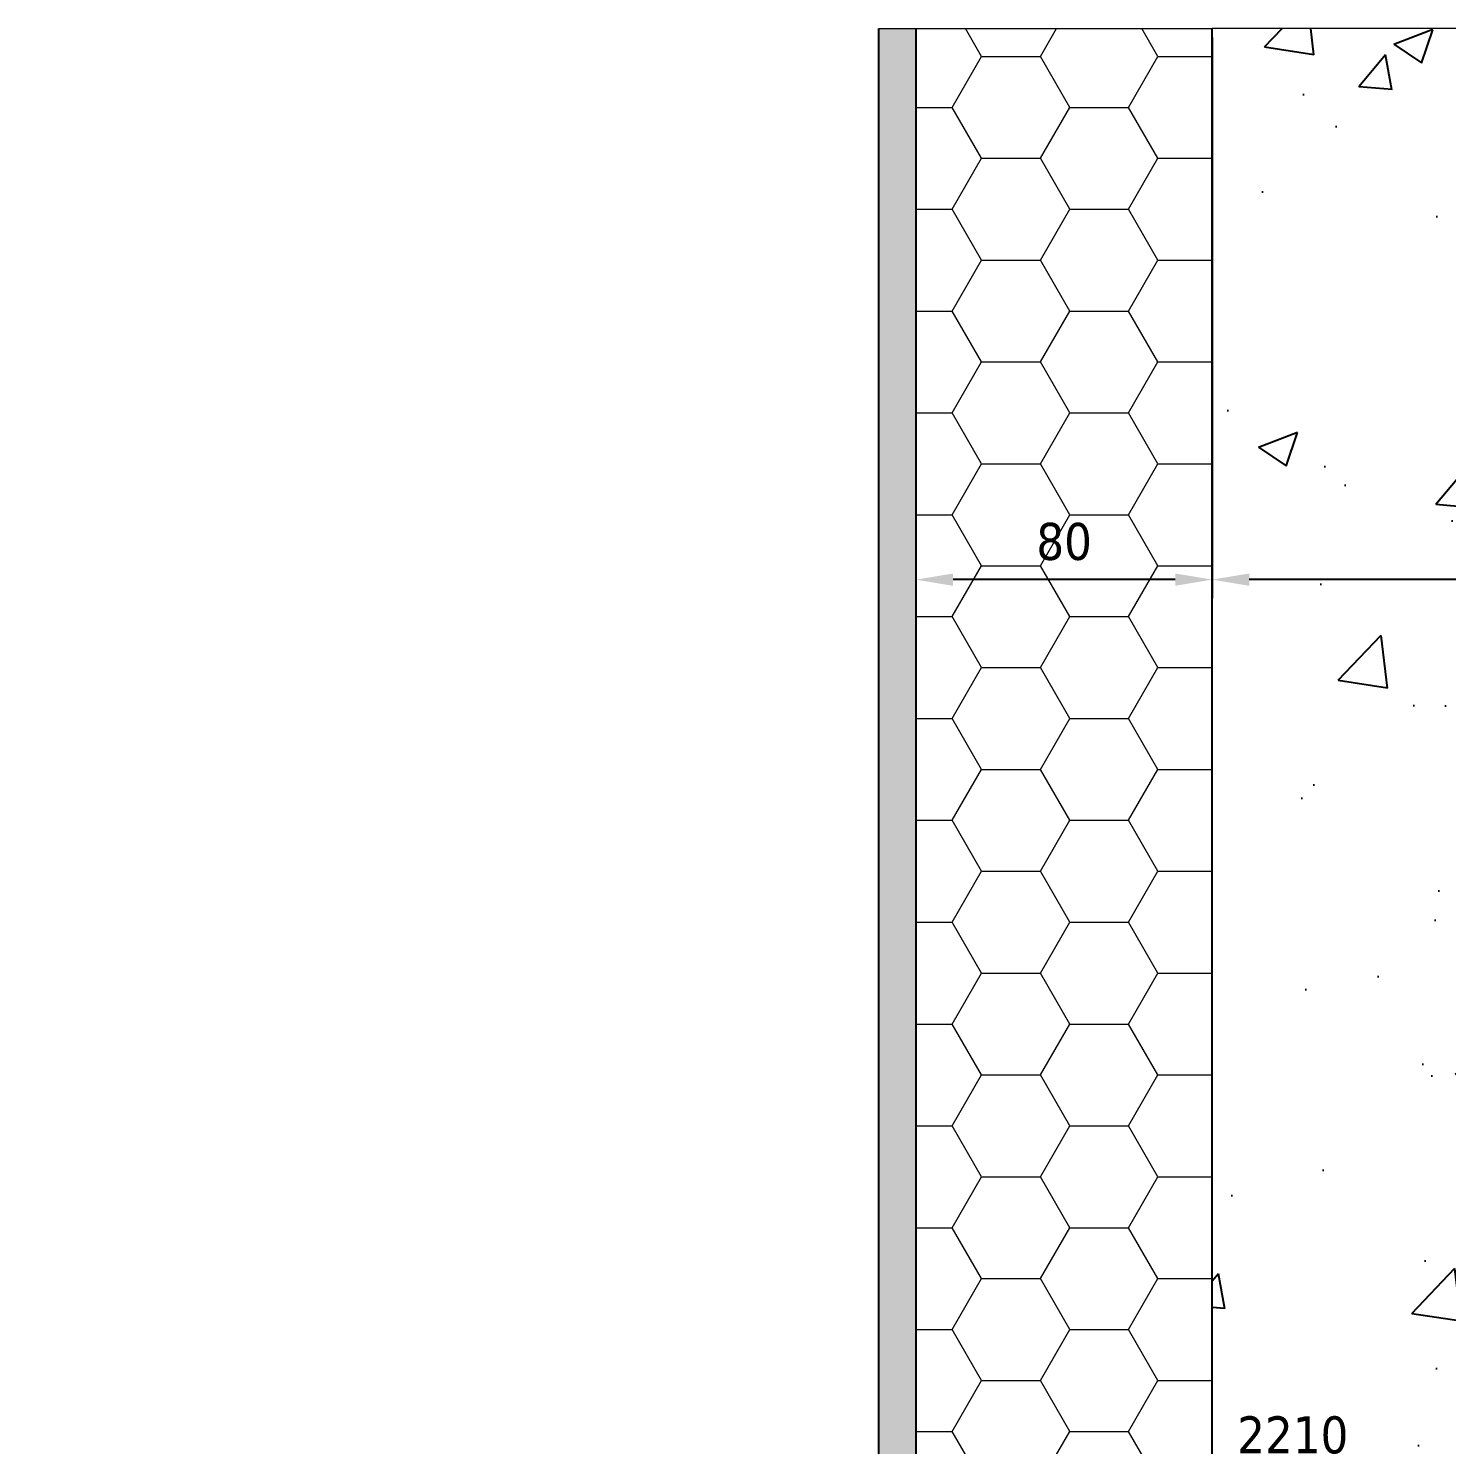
# Model space of a CAD drawing. Header units: millimetres. Extents: x -20000 to 230000, y -17405 to 25402.
# Drawn here: x 174517.8 to 174900.8, y -3788 to -3405.7 of the extents above; entities that cross this region are included whole.
import ezdxf

# ---------------------------------------------------------------- set-up
doc = ezdxf.new("R2010")
doc.units = ezdxf.units.MM
doc.header["$PDMODE"] = 35
doc.header["$PDSIZE"] = 0.5
doc.layers.get('0').update_dxf_attribs({"lineweight": 13})
doc.layers.get('Defpoints').update_dxf_attribs({"true_color": 0xc2a584})
doc.layers.add('0 - Invisible', color=43, linetype='Continuous', lineweight=0, plot=False)
for name, color, linetype, lineweight in [('1 - BETON', 251, 'Continuous', 25), ('1 - Cotation', 32, 'Continuous', 13), ('1 - Isolant', 132, 'Continuous', 13)]:
    doc.layers.add(name, color=color, linetype=linetype, lineweight=lineweight)
doc.styles.add('Texte Poralu', font='tahomabd.ttf')
doc.dimstyles.new('30 - 1000', dxfattribs={"dimtxt": 10, "dimasz": 10, "dimexe": 5, "dimexo": 2.5, "dimgap": 5, "dimtad": 1, "dimdec": 1, "dimtxsty": 'Texte Poralu', "dimcen": 5, "dimazin": 0, "dimtfac": 1, "dimtdec": 1, "dimtmove": 0, "dimatfit": 3, "dimfxl": 1, "dimarcsym": 0})

# ---------------------------------------------------------------- blocks, each defined once
blk = doc.blocks.new('*U756')
at = {"layer": '1 - Isolant'}
h = blk.add_hatch(dxfattribs=at)
h.set_pattern_fill('HONEY', color=256, scale=5, style=0)
h.set_pattern_definition([(0, (-80.00000000000003, 229.9999999999841), (23.8125, 13.748153225), [15.875, -31.75]), (120, (-80.00000000000003, 229.9999999999841), (-23.81249994797095, 13.74815331511695), [15.87499999999995, -31.74999999999989]), (59.99999999999999, (-80.00000000000003, 229.9999999999841), (5.202904551637744e-08, 27.49630654011694), [-31.75, 15.875])])
h.paths.add_polyline_path([(-80, 389.999999999985), (2.387982389953544e-14, 389.999999999985), (1.77635683940025e-15, -9.094947017729282e-13), (-80.00000000000003, -9.094947017729282e-13)])
at = {"layer": '0 - Invisible'}
blk.add_lwpolyline([(-80, 389.999999999985), (2.387982389953544e-14, 389.999999999985)], dxfattribs=at)
at = {"layer": '1 - Isolant'}
blk.add_lwpolyline([(2.387982389953544e-14, 389.999999999985), (0, 0), (0, 0), (1.77635683940025e-15, -9.094947017729282e-13), (-80.00000000000003, -9.094947017729282e-13), (-80, 389.999999999985)], dxfattribs=at)
blk = doc.blocks.new('*U1004')
at = {"layer": '1 - BETON'}
h = blk.add_hatch(dxfattribs=at)
h.set_pattern_fill('CONCRETE', color=256, scale=15, style=0, pattern_type=2)
h.set_pattern_definition([(49.99999999999999, (119.9999999999999, -10.00000000001504), (107.589027390113, -9.412820247389266), [11.25, -123.75]), (355, (119.9999999999999, -10.00000000001504), (-20.81270004195, 112.8288200550018), [9, -99]), (100.4514, (128.965752, -10.78440100001504), (86.77640725710323, 103.415931309143), [9.5610285, -105.1713168]), (46.18420000000002, (119.9999999999999, 19.99999999998496), (160.0861572938467, -24.82785214935271), [16.87499999999986, -185.6249999999989]), (96.6356, (133.3405117499999, 17.93100394998496), (140.1994058323055, 146.1176806350663), [14.3415432, -157.75695]), (351.1842, (119.9999999999999, 19.99999999998496), (140.1992917700441, 146.1177901387987), [13.5, -148.5]), (21, (134.9999999999999, 12.49999999998496), (89.53605781776925, -60.39283359980082), [11.25, -123.75]), (326.0000000000001, (134.9999999999999, 12.49999999998496), (36.49729978823726, 108.772506757028), [9, -99]), (71.4514, (142.46133495, 7.467259099984972), (126.0333942872235, 48.37957450649286), [9.5610285, -105.1713168]), (37.50000000000001, (119.9999999999999, -10.00000000001504), (1.8239782975936, 49.93407807469672), [0, -97.8, 0, -100.5, 0, -99.375]), (7.499999999999999, (119.9999999999999, -10.00000000001504), (39.46043061632229, 59.16175678235403), [0, -57.3, 0, -95.55, 0, -37.875]), (327.5, (86.54999999999994, -10.00000000001504), (80.07336542586135, -3.383230760156963), [0, -37.5, 0, -117, 0, -155.25]), (317.5, (71.54999999999995, -10.00000000001504), (87.47792540135794, 15.01574734984766), [0, -48.75, 0, -77.69999999999999, 0, -110.25])])
h.paths.add_polyline_path([(400, 289.999999999985), (300, 389.999999999985), (-180, 389.999999999985), (-180, 0), (0, 0), (0, 289.999999999985)])
at = {"layer": '0 - Invisible'}
blk.add_lwpolyline([(400, 289.999999999985), (300, 389.999999999985), (-180, 389.999999999985)], dxfattribs=at)
at = {"layer": '1 - BETON'}
blk.add_lwpolyline([(400, 289.999999999985), (0, 289.999999999985), (0, 0), (-180, 0), (-180, 389.999999999985)], dxfattribs=at)
blk = doc.blocks.new('*D1051')
at = {"layer": '1 - Cotation', "color": 0, "lineweight": -2, "transparency": 16777216}
for p, q in [((174837.5000000001, -3408.168358777199), (174837.5000000001, -3559.494146561046)), ((175017.4999999999, -3508.168358777201), (175017.4999999999, -3559.494146561046)), ((175007.4999999999, -3554.494146561046), (174847.5000000001, -3554.494146561046))]:
    blk.add_line(p, q, dxfattribs=at)
at = {"layer": '1 - Cotation', "color": 0, "transparency": 16777216}
for points in [[(174847.5000000001, -3552.82747989438), (174847.5000000001, -3556.160813227713), (174837.5000000001, -3554.494146561046)], [(175007.4999999999, -3552.82747989438), (175007.4999999999, -3556.160813227713), (175017.4999999999, -3554.494146561046)]]:
    blk.add_solid(points, dxfattribs=at)
at = {"layer": 'Defpoints', "color": 0, "transparency": 16777216}
for p in [(174837.5000000001, -3405.668358777199), (175017.4999999999, -3505.668358777201), (174837.5000000001, -3554.494146561046)]:
    blk.add_point(p, dxfattribs=at)
at = {"layer": '1 - Cotation', "color": 0, "transparency": 16777216, "insert": (174927.5, -3544.265805392477), "char_height": 10, "attachment_point": 5, "style": 'Texte Poralu'}
blk.add_mtext('180', dxfattribs=at)
blk = doc.blocks.new('*D1053')
at = {"layer": '1 - Cotation', "color": 0, "lineweight": -2, "transparency": 16777216}
for p, q in [((174757.5000000001, -3408.1683587772), (174757.5000000001, -3559.494146561049)), ((174837.5000000001, -3408.1683587772), (174837.5000000001, -3559.494146561049)), ((174827.5000000001, -3554.494146561049), (174767.5000000001, -3554.494146561049))]:
    blk.add_line(p, q, dxfattribs=at)
at = {"layer": '1 - Cotation', "color": 0, "transparency": 16777216}
for points in [[(174767.5000000001, -3552.827479894383), (174767.5000000001, -3556.160813227716), (174757.5000000001, -3554.494146561049)], [(174827.5000000001, -3552.827479894383), (174827.5000000001, -3556.160813227716), (174837.5000000001, -3554.494146561049)]]:
    blk.add_solid(points, dxfattribs=at)
at = {"layer": 'Defpoints', "color": 0, "transparency": 16777216}
for p in [(174757.5000000001, -3405.6683587772), (174837.5000000001, -3405.6683587772), (174757.5000000001, -3554.494146561049)]:
    blk.add_point(p, dxfattribs=at)
at = {"layer": '1 - Cotation', "color": 0, "transparency": 16777216, "insert": (174797.5000000001, -3544.26580539248), "char_height": 10, "attachment_point": 5, "style": 'Texte Poralu'}
blk.add_mtext('80', dxfattribs=at)
blk = doc.blocks.new('*U757')
at = {"layer": '1 - BETON'}
h = blk.add_hatch(dxfattribs=at)
h.set_pattern_fill('AR-SAND', color=256, scale=0.1)
h.set_pattern_definition([(37.50000000000001, (-189.9999999999854, -60.00000000000011), (-0.1600031295984046, 4.894132373293424), [0, -3.860800000000001, 0, -4.318000000000001, 0, -4.1275]), (7.499999999999999, (-189.9999999999854, -60.00000000000011), (4.495232831380027, 7.168251005683543), [0, -2.0828, 0, -3.4798, 0, -1.3335]), (327.5, (-193.1241999999854, -60.00000000000011), (7.90992370241458, 0.01437184678545762), [0, -1.27, 0, -4.572, 0, -5.969]), (317.5, (-193.1241999999854, -60.00000000000011), (7.635564524722972, 2.229293232572163), [0, -0.635, 0, -2.9972, 0, -3.429])])
h.paths.add_polyline_path([(-389.9999999999858, 10), (-389.9999999999858, 0), (0, 0), (3.943512183468556e-13, -260.0000000000001), (10.00000000000039, -260.0000000000001), (10, 10)])
at = {"layer": '0 - Invisible'}
blk.add_lwpolyline([(-389.9999999999858, 10), (-389.9999999999858, 0)], dxfattribs=at)
at = {"layer": '1 - BETON'}
blk.add_lwpolyline([(-389.9999999999858, 0), (0, 0), (3.943512183468556e-13, -260.0000000000001), (10.00000000000039, -260.0000000000001), (10, 10), (-389.9999999999858, 10)], dxfattribs=at)
blk = doc.blocks.new('*D1061')
at = {"layer": 'Defpoints', "color": 0, "lineweight": -2, "transparency": 16777216}
blk.add_line((174840.0000000001, -3795.668358777184), (174875.9922766959, -3795.668358777184), dxfattribs=at)
at = {"layer": 'Defpoints', "color": 0, "transparency": 16777216}
for p in [(174837.5000000001, -3795.668358777184), (174837.5000000002, -3795.668358777184), (169999.9999999997, -6005.668358777198)]:
    blk.add_point(p, dxfattribs=at)
at = {"layer": 'Defpoints', "color": 0, "transparency": 16777216, "insert": (174859.2461383481, -3785.463523317144), "char_height": 10, "attachment_point": 5, "style": 'Texte Poralu'}
blk.add_mtext('2210', dxfattribs=at)
blk = doc.blocks.new('*D1062')
at = {"layer": 'Defpoints', "color": 0, "lineweight": -2, "transparency": 16777216}
blk.add_line((175120.0000000001, -3615.668358777184), (175155.9922766959, -3615.668358777184), dxfattribs=at)
at = {"layer": 'Defpoints', "color": 0, "transparency": 16777216}
for p in [(175117.5000000001, -3615.668358777184), (175117.5000000002, -3615.668358777184), (169999.9999999997, -6005.668358777198)]:
    blk.add_point(p, dxfattribs=at)
at = {"layer": 'Defpoints', "color": 0, "transparency": 16777216, "insert": (175139.2461383481, -3605.460165358783), "char_height": 10, "attachment_point": 5, "style": 'Texte Poralu'}
blk.add_mtext('2390', dxfattribs=at)
blk = doc.blocks.new('*D1063')
at = {"layer": 'Defpoints', "color": 0, "lineweight": -2, "transparency": 16777216}
blk.add_line((175420.0000000001, -3505.6683587772), (175455.9922766959, -3505.6683587772), dxfattribs=at)
at = {"layer": 'Defpoints', "color": 0, "transparency": 16777216}
for p in [(175417.5000000001, -3505.6683587772), (175417.5000000001, -3505.6683587772), (170000, -6005.668358777197)]:
    blk.add_point(p, dxfattribs=at)
at = {"layer": 'Defpoints', "color": 0, "transparency": 16777216, "insert": (175439.246138348, -3495.463523317159), "char_height": 10, "attachment_point": 5, "style": 'Texte Poralu'}
blk.add_mtext('2500', dxfattribs=at)

msp = doc.modelspace()

# ---------------------------------------------------------------- block references
at = {"xscale": -1, "rotation": 90.0000000000005}
msp.add_blockref('*U757', (174757.5000000001, -3795.668358777185), dxfattribs=at)
for name, p in [('*U756', (174837.5000000001, -3795.668358777184)), ('*U1004', (175017.5000000001, -3795.668358777184))]:
    msp.add_blockref(name, p)

# ---------------------------------------------------------------- dimensions: what is measured, and where the dimension line sits
at = {"layer": '1 - Cotation'}
for base, p1, p2, picture, middle in [((174757.5000000001, -3554.494146561049), (174837.5000000001, -3405.6683587772), (174757.5000000001, -3405.6683587772), '*D1053', (174797.5000000001, -3544.26580539248)), ((174837.5000000001, -3554.494146561046), (175017.4999999999, -3505.668358777201), (174837.5000000001, -3405.668358777199), '*D1051', (174927.5, -3544.265805392477))]:
    dim = msp.add_linear_dim(base=base, p1=p1, p2=p2, dimstyle='30 - 1000', dxfattribs=at)
    dim.commit()
    dim.dimension.update_dxf_attribs({"geometry": picture, "text_midpoint": middle})
at = {"layer": 'Defpoints'}
for feature_location, offset, origin, picture, middle in [((175417.5000000001, -3505.6683587772), (0, 0), (170000, -6005.668358777197), '*D1063', (175439.246138348, -3495.463523317159)), ((175117.5000000001, -3615.668358777184), (1.1641532182693481e-10, 0), (169999.9999999997, -6005.668358777198), '*D1062', (175139.2461383481, -3605.460165358783)), ((174837.5000000001, -3795.668358777184), (1.1641532182693481e-10, 0), (169999.9999999997, -6005.668358777198), '*D1061', (174859.2461383481, -3785.463523317144))]:
    dim = msp.add_ordinate_dim(feature_location=feature_location, offset=offset, dtype=0, origin=origin, dimstyle='30 - 1000', dxfattribs=at)
    dim.commit()
    dim.dimension.update_dxf_attribs({"geometry": picture, "text_midpoint": middle})

doc.saveas('drawing.dxf')
